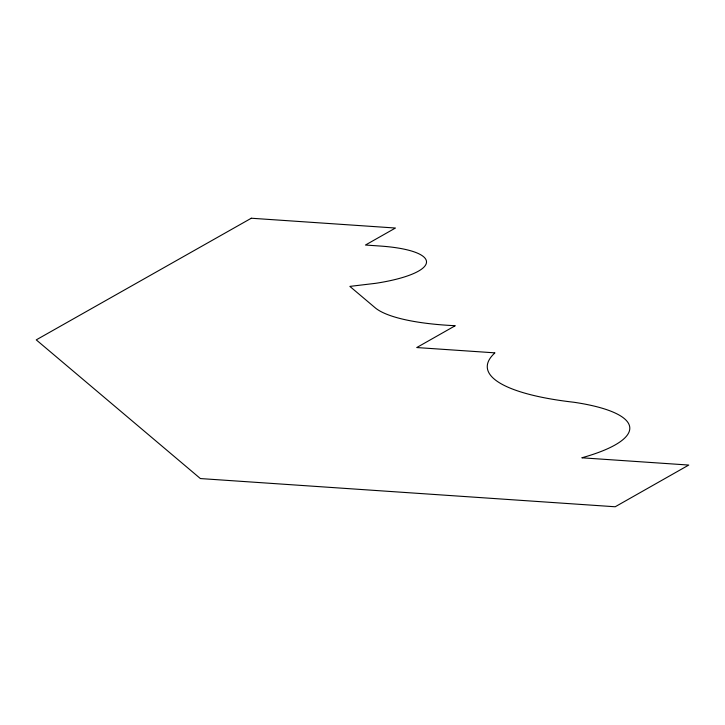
<?xml version="1.0" encoding="UTF-8"?>
<svg xmlns="http://www.w3.org/2000/svg" width="725" height="725" viewBox="0 0 725 725"><rect width="100%" height="100%" fill="white"/><g stroke="black" fill="none" stroke-linecap="round" stroke-linejoin="round"><path stroke-width="1.09" d="M251.303 218.234L36.25 339.871L200.39 478.563L615.199 506.766L688.75 465.06L581.831 457.792A149.232 36.857 -3.1 0 0 573.774 402.239A194.2 47.968 -3.1 0 1 494.967 352.858L416.748 347.547L455.246 325.715A134.188 33.142 -3.1 0 1 375.115 307.735L349.858 286.393L375.641 283.321A82.034 20.264 -3.1 0 0 426.472 262.55A82.034 20.264 -3.1 0 0 380.027 246.029L365.463 245.032L395.442 228.031L251.303 218.234"/></g></svg>
